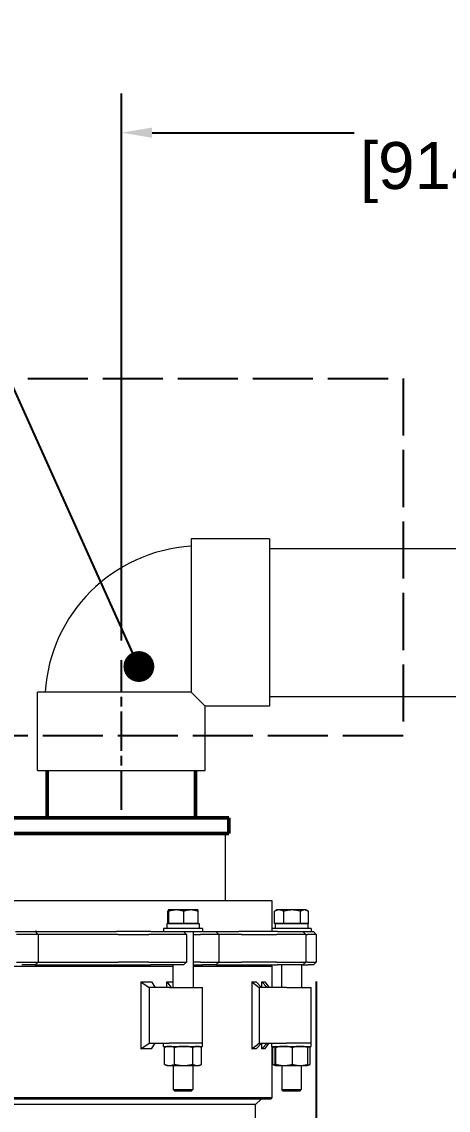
# Model space of a CAD drawing. Header units: inches. Extents: x 17 to 469, y 7 to 301.
# Drawn here: x 96.76 to 115.83, y 128.55 to 177.27 of the extents above; entities that cross this region are included whole.
import ezdxf

# ---------------------------------------------------------------- set-up
doc = ezdxf.new("R2010")
doc.units = ezdxf.units.IN
doc.header["$LTSCALE"] = 14
doc.header["$MEASUREMENT"] = 0
doc.linetypes.add('CHAIN', pattern=[0.7087, 0.4724, -0.0591, 0.1181, -0.0591])
doc.linetypes.add('DASHED_SPACE', pattern=[0.2067, 0.1654, -0.0413])
for name, color, linetype, lineweight in [('Centerline (ANSI)', 7, 'Continuous', 25), ('Dimension (ANSI)', 7, 'Continuous', 25), ('Sketch Geometry (ANSI)', 7, 'Continuous', 25), ('Symbol (ANSI)', 7, 'Continuous', 25), ('Visible (ANSI)', 7, 'Continuous', 50)]:
    doc.layers.add(name, color=color, linetype=linetype, lineweight=lineweight)
doc.styles.add('MEMCOR Medium', font='arial.ttf')
doc.dimstyles.new('Default (ANSI)', dxfattribs={"dimscale": 14, "dimtxt": 0.15, "dimasz": 0.098425, "dimexe": 0.125, "dimexo": 0.0625, "dimgap": 0.031496, "dimtad": 0, "dimtih": 1, "dimtoh": 1, "dimdec": 4, "dimrnd": 1e-08, "dimzin": 3, "dimdsep": 46, "dimlunit": 5, "dimtxsty": 'MEMCOR Medium', "dimcen": 0.09, "dimdle": 0.393701, "dimclrd": 256, "dimclre": 256, "dimclrt": 256, "dimadec": 0, "dimazin": 1, "dimtfac": 0.8, "dimtofl": 0, "dimtmove": 0, "dimatfit": 3, "dimfxl": 1, "dimfrac": 1, "dimtolj": 1, "dimtzin": 4, "dimlwd": -1, "dimlwe": -1, "dimarcsym": 0})
doc.dimstyles.new('Default (ANSI)$7', dxfattribs={"dimscale": 14, "dimtxt": 0.15, "dimasz": 0.098425, "dimexe": 0.125, "dimexo": 0.0625, "dimgap": 0.031496, "dimtad": 0, "dimtih": 1, "dimtoh": 1, "dimdec": 4, "dimrnd": 1e-08, "dimzin": 3, "dimdsep": 46, "dimlunit": 5, "dimtxsty": 'MEMCOR Medium', "dimcen": 0.09, "dimdle": 0.393701, "dimclrd": 256, "dimclre": 256, "dimclrt": 256, "dimadec": 0, "dimazin": 1, "dimtfac": 0.8, "dimtofl": 0, "dimtmove": 0, "dimatfit": 3, "dimfxl": 1, "dimfrac": 1, "dimtolj": 1, "dimtzin": 4, "dimlwd": -1, "dimlwe": -1, "dimarcsym": 0})

# ---------------------------------------------------------------- blocks, each defined once
blk = doc.blocks.new('*D21')
at = {"layer": 'Defpoints', "color": 0, "transparency": 16777216}
for p in [(71.494, 135.184), (109.93, 135.184), (109.93, 124.515)]:
    blk.add_point(p, dxfattribs=at)
at = {"layer": 'Dimension (ANSI)', "transparency": 16777216}
for p, q in [((71.494, 134.309), (71.494, 122.765)), ((109.93, 134.309), (109.93, 122.765)), ((72.872, 124.515), (108.552, 124.515)), ((109.93, 124.515), (112.637, 124.515))]:
    blk.add_line(p, q, dxfattribs=at)
for points in [[(72.872, 124.745), (72.872, 124.285), (71.494, 124.515)], [(108.552, 124.745), (108.552, 124.285), (109.93, 124.515)]]:
    blk.add_solid(points, dxfattribs=at)
at = {"layer": 'Dimension (ANSI)', "transparency": 16777216, "char_height": 2.1, "attachment_point": 5, "style": 'MEMCOR Medium'}
for s, insert in [('\\A1; 38{\\H0.8x;\\S7#16;} in', (120.22, 126.662)), ('\\A1;[976.3 mm]', (120.22, 122.728))]:
    blk.add_mtext(s, dxfattribs=dict(at, insert=insert))
blk = doc.blocks.new('*D26')
at = {"layer": 'Defpoints', "color": 0, "transparency": 16777216}
for p in [(137.211, 172.305), (137.211, 155.885), (101.212, 148.704)]:
    blk.add_point(p, dxfattribs=at)
at = {"layer": 'Dimension (ANSI)', "transparency": 16777216}
for p, q in [((101.212, 149.579), (101.212, 174.055)), ((137.211, 156.76), (137.211, 174.055)), ((102.59, 172.305), (111.629, 172.305)), ((135.834, 172.305), (126.795, 172.305))]:
    blk.add_line(p, q, dxfattribs=at)
for points in [[(102.59, 172.535), (102.59, 172.076), (101.212, 172.305)], [(135.834, 172.535), (135.834, 172.076), (137.211, 172.305)]]:
    blk.add_solid(points, dxfattribs=at)
at = {"layer": 'Dimension (ANSI)', "transparency": 16777216, "char_height": 2.1, "attachment_point": 5, "style": 'MEMCOR Medium'}
for s, insert in [('\\A1; 36 in', (119.212, 173.819)), ('\\A1;[914.4 mm]', (119.212, 170.518))]:
    blk.add_mtext(s, dxfattribs=dict(at, insert=insert))

msp = doc.modelspace()

# ---------------------------------------------------------------- linework, layer by layer
at = {"layer": 'Centerline (ANSI)', "linetype": 'CHAIN', "ltscale": 0.265709}
msp.add_line((101.21196, 142.00514), (101.21196, 148.70389), dxfattribs=at)
at = {"layer": 'Sketch Geometry (ANSI)', "linetype": 'DASHED_SPACE', "ltscale": 1.159922}
for p, q in [((33.24927, 161.30889), (113.80726, 161.30889)), ((113.80726, 145.30889), (33.24927, 145.30889))]:
    msp.add_line(p, q, dxfattribs=at)
at = {"layer": 'Sketch Geometry (ANSI)', "linetype": 'DASHED_SPACE', "ltscale": 1.105812}
msp.add_line((113.80726, 161.30889), (113.80726, 145.30889), dxfattribs=at)
at = {"layer": 'Visible (ANSI)', "linetype": 'Continuous', "lineweight": 18}
for p, q in [((104.32996, 154.12964), (104.32996, 147.26714)), ((107.84196, 154.12964), (104.32996, 154.12964)), ((107.84196, 154.12964), (107.84196, 146.64064)), ((107.84196, 153.69764), (133.83646, 153.69764)), ((104.32996, 147.26714), (97.46746, 147.26714)), ((97.46746, 143.75514), (97.46746, 147.26714)), ((104.32996, 147.26714), (104.95646, 146.64064)), ((107.84196, 146.64064), (104.95646, 146.64064)), ((104.95646, 143.75514), (104.95646, 146.64064)), ((107.84196, 147.07264), (133.83646, 147.07264)), ((97.46746, 143.75514), (104.95646, 143.75514)), ((105.86821, 140.92889), (96.55571, 140.92889)), ((105.86821, 137.92889), (105.86821, 140.92889)), ((107.96196, 137.92889), (94.46196, 137.92889)), ((107.96196, 136.69451), (107.96196, 137.92889)), ((103.29662, 136.91352), (103.29662, 137.45893)), ((103.31278, 137.51752), (103.31213, 137.51714)), ((103.31342, 137.51752), (103.31278, 137.51752)), ((103.66631, 137.51752), (103.31342, 137.51752)), ((103.33023, 136.91352), (103.33023, 137.45893)), ((104.32166, 137.51752), (103.66631, 137.51752)), ((104.00239, 136.91352), (104.00239, 137.45893)), ((104.62478, 137.51752), (104.32166, 137.51752)), ((104.62478, 137.51752), (104.62542, 137.51714)), ((104.64094, 136.91352), (104.64094, 137.45893)), ((108.06437, 136.91352), (108.06437, 137.45893)), ((108.16511, 137.51752), (108.08183, 137.46944)), ((108.26811, 137.51752), (108.16511, 137.51752)), ((108.85021, 137.51752), (108.26811, 137.51752)), ((108.47184, 136.91352), (108.47184, 137.45893)), ((109.40321, 137.51752), (108.85021, 137.51752)), ((109.22858, 136.91352), (109.22858, 137.45893)), ((109.47711, 137.51752), (109.40321, 137.51752)), ((109.47711, 137.51752), (109.56038, 137.46944)), ((109.57784, 136.91352), (109.57784, 137.45893)), ((103.23928, 136.91351), (104.69828, 136.91351)), ((103.23928, 136.91351), (103.23928, 136.69451)), ((103.31342, 136.91352), (103.29662, 136.91352)), ((103.31278, 136.91352), (103.31278, 136.91351)), ((103.33023, 136.91352), (103.31342, 136.91352)), ((103.66631, 136.91352), (103.33023, 136.91352)), ((104.00239, 136.91352), (103.66631, 136.91352)), ((104.32166, 136.91352), (104.00239, 136.91352)), ((104.64094, 136.91352), (104.32166, 136.91352)), ((104.62478, 136.91352), (104.62478, 136.91351)), ((104.69828, 136.91351), (104.69828, 136.69451)), ((108.26811, 136.91352), (108.06437, 136.91352)), ((108.09191, 136.91351), (109.55061, 136.91351)), ((108.16511, 136.91352), (108.16511, 136.91351)), ((108.47184, 136.91352), (108.26811, 136.91352)), ((108.85021, 136.91352), (108.47184, 136.91352)), ((109.22858, 136.91352), (108.85021, 136.91352)), ((109.40321, 136.91352), (109.22858, 136.91352)), ((109.57784, 136.91352), (109.40321, 136.91352)), ((109.47711, 136.91352), (109.47711, 136.91351)), ((109.55061, 136.91351), (109.55061, 136.69451)), ((96.4815, 136.55389), (96.76013, 136.55389)), ((96.80047, 136.42389), (96.51998, 136.42389)), ((96.76013, 136.55389), (97.36015, 136.55389)), ((97.49015, 136.42389), (96.80047, 136.42389)), ((97.42788, 136.55389), (97.36015, 136.55389)), ((97.36015, 136.55389), (97.49015, 136.42389)), ((97.42788, 136.55389), (100.99194, 136.55389)), ((101.07, 136.42389), (97.49015, 136.42389)), ((97.49015, 136.42389), (97.49015, 135.18389)), ((101.81571, 136.55389), (100.99194, 136.55389)), ((101.07, 136.42389), (101.72378, 136.42389)), ((101.72378, 136.42389), (102.44508, 136.42389)), ((102.537, 136.55389), (101.81571, 136.55389)), ((103.82029, 136.42389), (102.44508, 136.42389)), ((102.537, 136.55389), (103.73344, 136.55389)), ((104.84378, 136.69451), (103.09378, 136.69451)), ((103.09378, 136.69451), (103.09378, 136.55389)), ((103.73344, 136.55389), (103.94953, 136.55389)), ((104.03782, 136.42389), (103.82029, 136.42389)), ((103.94953, 136.55389), (103.98802, 136.55389)), ((103.98802, 136.55389), (104.11802, 136.42389)), ((103.98802, 136.55389), (104.84378, 136.55389)), ((104.11802, 136.42389), (104.03782, 136.42389)), ((104.11802, 136.42389), (104.11802, 135.18389)), ((104.41628, 136.55389), (104.41628, 134.05389)), ((104.41628, 136.42389), (104.75191, 136.42389)), ((105.11217, 136.42389), (104.75191, 136.42389)), ((104.84378, 136.69451), (104.84378, 136.55389)), ((104.84383, 136.55389), (104.84378, 136.55389)), ((104.84383, 136.55389), (105.01676, 136.55389)), ((105.01676, 136.55389), (105.21373, 136.55389)), ((105.31046, 136.42389), (105.11217, 136.42389)), ((105.21373, 136.55389), (105.4364, 136.55389)), ((105.5664, 136.42389), (105.31046, 136.42389)), ((105.4364, 136.55389), (106.45969, 136.55389)), ((105.4364, 136.55389), (105.5664, 136.42389)), ((106.57927, 136.42389), (105.5664, 136.42389)), ((105.5664, 136.42389), (105.5664, 135.18389)), ((107.20225, 136.55389), (106.45969, 136.55389)), ((106.57927, 136.42389), (107.1686, 136.42389)), ((107.1686, 136.42389), (108.15391, 136.42389)), ((108.18756, 136.55389), (107.20225, 136.55389)), ((109.69611, 136.69451), (107.94611, 136.69451)), ((107.94611, 136.69451), (107.94611, 136.55389)), ((108.09161, 136.72283), (108.09161, 136.69451)), ((109.36336, 136.42389), (108.15391, 136.42389)), ((108.18756, 136.55389), (109.23978, 136.55389)), ((109.23978, 136.55389), (109.32842, 136.55389)), ((109.32842, 136.55389), (109.3338, 136.55389)), ((109.3338, 136.55389), (109.4638, 136.42389)), ((109.3338, 136.55389), (109.69611, 136.55389)), ((109.4526, 136.42389), (109.36336, 136.42389)), ((109.4638, 136.42389), (109.4526, 136.42389)), ((109.4638, 136.42389), (109.53733, 136.42389)), ((109.4638, 136.42389), (109.4638, 135.18389)), ((109.84584, 136.42389), (109.53733, 136.42389)), ((109.69611, 136.69451), (109.69611, 136.55389)), ((109.69611, 136.55389), (109.71906, 136.55389)), ((109.71906, 136.55389), (109.7816, 136.55389)), ((109.7816, 136.55389), (109.80037, 136.55389)), ((109.80037, 136.55389), (109.93037, 136.42389)), ((109.9088, 136.42389), (109.84584, 136.42389)), ((109.93037, 136.42389), (109.9088, 136.42389)), ((109.93037, 136.42389), (109.93037, 135.18389)), ((103.52128, 134.99139), (96.01179, 134.99139)), ((96.51998, 135.18389), (96.80047, 135.18389)), ((97.36015, 135.05389), (96.76013, 135.05389)), ((96.80047, 135.18389), (97.49015, 135.18389)), ((97.36015, 135.05389), (97.49015, 135.18389)), ((97.36015, 135.05389), (101.2548, 135.05389)), ((97.49015, 135.18389), (101.07, 135.18389)), ((101.72378, 135.18389), (101.07, 135.18389)), ((101.2548, 135.05389), (101.81571, 135.05389)), ((102.44508, 135.18389), (101.72378, 135.18389)), ((101.81571, 135.05389), (102.537, 135.05389)), ((102.44508, 135.18389), (103.82029, 135.18389)), ((103.73344, 135.05389), (102.537, 135.05389)), ((103.52128, 135.05389), (103.52128, 134.05389)), ((103.94953, 135.05389), (103.73344, 135.05389)), ((103.82029, 135.18389), (104.03782, 135.18389)), ((103.98802, 135.05389), (103.94953, 135.05389)), ((103.98802, 135.05389), (104.11802, 135.18389)), ((104.03782, 135.18389), (104.11802, 135.18389)), ((104.75191, 135.18389), (104.41628, 135.18389)), ((104.41628, 135.05389), (104.84383, 135.05389)), ((107.96217, 134.99139), (104.41628, 134.99139)), ((104.75191, 135.18389), (105.11217, 135.18389)), ((105.01676, 135.05389), (104.84383, 135.05389)), ((105.21373, 135.05389), (105.01676, 135.05389)), ((105.11217, 135.18389), (105.31046, 135.18389)), ((105.4364, 135.05389), (105.21373, 135.05389)), ((105.31046, 135.18389), (105.5664, 135.18389)), ((105.4364, 135.05389), (105.5664, 135.18389)), ((105.4364, 135.05389), (106.62956, 135.05389)), ((105.5664, 135.18389), (106.57927, 135.18389)), ((107.1686, 135.18389), (106.57927, 135.18389)), ((106.62956, 135.05389), (107.20225, 135.05389)), ((108.15391, 135.18389), (107.1686, 135.18389)), ((107.20225, 135.05389), (108.18756, 135.05389)), ((107.96217, 134.05389), (107.96217, 134.99139)), ((108.15391, 135.18389), (109.36336, 135.18389)), ((109.23978, 135.05389), (108.18756, 135.05389)), ((108.37361, 135.05389), (108.37361, 134.05389)), ((109.32842, 135.05389), (109.23978, 135.05389)), ((109.26861, 135.05389), (109.26861, 134.05389)), ((109.3338, 135.05389), (109.32842, 135.05389)), ((109.3338, 135.05389), (109.4638, 135.18389)), ((109.3338, 135.05389), (109.57097, 135.05389)), ((109.36336, 135.18389), (109.4526, 135.18389)), ((109.4526, 135.18389), (109.4638, 135.18389)), ((109.53733, 135.18389), (109.4638, 135.18389)), ((109.53733, 135.18389), (109.84584, 135.18389)), ((109.71906, 135.05389), (109.57097, 135.05389)), ((109.7816, 135.05389), (109.71906, 135.05389)), ((109.80037, 135.05389), (109.7816, 135.05389)), ((109.80037, 135.05389), (109.93037, 135.18389)), ((109.84584, 135.18389), (109.9088, 135.18389)), ((109.9088, 135.18389), (109.93037, 135.18389)), ((102.08845, 134.30362), (102.08845, 131.30416)), ((102.08845, 134.30362), (102.55622, 134.30362)), ((102.08845, 134.30362), (102.45214, 134.05389)), ((103.35006, 134.05389), (102.45214, 134.05389)), ((102.45214, 134.05389), (102.45214, 131.55389)), ((102.55622, 134.30362), (102.72774, 134.05389)), ((103.25323, 134.30362), (103.43484, 134.05389)), ((103.25323, 134.05389), (103.25323, 134.30362)), ((103.25323, 134.30362), (103.52128, 134.30362)), ((103.35006, 134.05389), (104.84378, 134.05389)), ((104.84378, 131.55389), (104.84378, 134.05389)), ((107.04783, 134.30362), (107.04783, 131.30416)), ((107.04783, 134.30362), (107.24003, 134.30362)), ((107.04783, 134.30362), (107.36807, 134.05389)), ((107.24003, 134.30362), (107.47937, 134.05389)), ((108.59464, 134.05389), (107.36807, 134.05389)), ((107.36807, 134.05389), (107.36807, 131.55389)), ((107.49515, 134.30362), (107.73818, 134.05389)), ((107.49515, 134.05389), (107.49515, 134.30362)), ((107.49515, 134.30362), (107.63004, 134.30362)), ((107.63004, 134.30362), (107.821, 134.05389)), ((108.59464, 134.05389), (109.69611, 134.05389)), ((109.69611, 131.55389), (109.69611, 134.05389)), ((102.08845, 131.30416), (102.45214, 131.55389)), ((102.45214, 131.55389), (103.35006, 131.55389)), ((102.55622, 131.30416), (102.72774, 131.55389)), ((103.09378, 131.41326), (103.09378, 131.55389)), ((104.84378, 131.55389), (103.35006, 131.55389)), ((104.84378, 131.55389), (103.35006, 131.55389)), ((104.84378, 131.41326), (104.84378, 131.55389)), ((107.04783, 131.30416), (107.36807, 131.55389)), ((107.24003, 131.30416), (107.47937, 131.55389)), ((107.36807, 131.55389), (108.59464, 131.55389)), ((107.49515, 131.30416), (107.73818, 131.55389)), ((107.49515, 131.30416), (107.49515, 131.55389)), ((107.63004, 131.30416), (107.821, 131.55389)), ((107.94611, 131.41326), (107.94611, 131.55389)), ((109.69611, 131.55389), (108.59464, 131.55389)), ((109.69611, 131.55389), (108.59464, 131.55389)), ((109.69611, 131.41326), (109.69611, 131.55389)), ((102.55622, 131.30416), (102.08845, 131.30416)), ((103.09378, 131.41326), (104.84378, 131.41326)), ((103.13936, 130.60613), (103.13936, 131.3614)), ((103.24978, 131.41326), (103.15851, 131.3707)), ((103.58597, 130.60613), (103.58597, 131.3614)), ((104.41538, 130.60613), (104.41538, 131.3614)), ((104.68778, 131.41326), (104.77905, 131.3707)), ((104.79819, 130.60613), (104.79819, 131.3614)), ((107.24003, 131.30416), (107.04783, 131.30416)), ((107.63004, 131.30416), (107.49515, 131.30416)), ((107.94611, 131.41326), (109.69611, 131.41326)), ((107.96217, 129.11639), (107.96217, 131.41326)), ((107.9917, 130.60613), (107.9917, 131.3614)), ((108.1014, 131.41293), (108.01084, 131.3707)), ((108.0844, 130.60613), (108.0844, 131.3614)), ((108.10211, 131.41326), (108.1014, 131.41293)), ((108.12123, 130.60613), (108.12123, 131.3614)), ((108.85794, 130.60613), (108.85794, 131.3614)), ((109.54011, 131.41326), (109.54082, 131.41293)), ((109.54082, 131.41293), (109.63138, 131.3707)), ((109.55782, 130.60613), (109.55782, 131.3614)), ((109.65052, 130.60613), (109.65052, 131.3614)), ((103.24978, 130.55426), (103.15851, 130.59682)), ((104.68778, 130.55426), (104.77905, 130.59682)), ((108.1014, 130.55459), (108.01084, 130.59682)), ((109.54082, 130.55459), (109.63138, 130.59682)), ((103.24978, 130.55426), (103.36267, 130.55426)), ((103.36267, 130.55426), (104.00068, 130.55426)), ((103.53128, 130.55426), (103.53128, 129.47963)), ((104.00068, 130.55426), (104.60679, 130.55426)), ((104.40628, 130.55426), (104.40628, 129.47963)), ((104.60679, 130.55426), (104.68778, 130.55426)), ((108.10211, 130.55426), (108.1014, 130.55459)), ((108.10211, 130.55426), (108.10282, 130.55426)), ((108.10282, 130.55426), (108.48959, 130.55426)), ((108.38361, 130.55426), (108.38361, 129.47963)), ((108.48959, 130.55426), (109.20788, 130.55426)), ((109.20788, 130.55426), (109.54011, 130.55426)), ((109.25861, 130.55426), (109.25861, 129.47963)), ((109.54011, 130.55426), (109.54082, 130.55459)), ((73.46175, 129.11639), (107.96217, 129.11639)), ((103.53128, 129.47963), (104.40628, 129.47963)), ((103.59944, 129.41351), (103.53128, 129.47963)), ((104.33812, 129.41351), (103.59944, 129.41351)), ((104.33812, 129.41351), (104.40628, 129.47963)), ((108.38361, 129.47963), (109.25861, 129.47963)), ((108.45177, 129.41351), (108.38361, 129.47963)), ((109.19045, 129.41351), (108.45177, 129.41351)), ((109.19045, 129.41351), (109.25861, 129.47963)), ((107.89959, 129.05389), (73.52425, 129.05389)), ((107.20925, 128.80389), (74.21165, 128.80389)), ((107.20925, 128.80389), (107.45921, 129.05389)), ((107.21228, 113.22535), (107.21228, 128.80692))]:
    msp.add_line(p, q, dxfattribs=at)
at = {"layer": 'Visible (ANSI)'}
for p, q in [((97.89946, 143.75514), (97.89946, 141.64514)), ((104.52446, 143.75514), (104.52446, 141.64514)), ((106.02446, 141.64514), (96.39946, 141.64514)), ((106.02446, 140.94514), (106.02446, 141.64514)), ((106.02446, 140.94514), (96.39946, 140.94514)), ((96.89946, 140.92889), (96.89946, 140.94514)), ((105.52446, 140.92889), (105.52446, 140.94514))]:
    msp.add_line(p, q, dxfattribs=at)
at = {"layer": 'Visible (ANSI)', "linetype": 'Continuous', "lineweight": 18}
msp.add_arc((104.76196, 146.83514), 6.9705, 93.55321, 176.44679, dxfattribs=at)
for centre, start_param, end_param in [((108.82111, 136.84976), 4.69555754, 4.74850131), ((108.82111, 136.53926), 4.62901109, 4.67343228)]:
    msp.add_ellipse(centre, major_axis=(0.0334, -4.1372), ratio=0.1761422, start_param=start_param, end_param=end_param, dxfattribs=at)
for points, weights in [([(103.31342, 137.51752), (103.30562, 137.51752), (103.29662, 137.45893)], [1, 1.0379548493, 1]), ([(103.33023, 137.45893), (103.32122, 137.51752), (103.31342, 137.51752)], [1, 1.0379548493, 1]), ([(103.66631, 137.51752), (103.51033, 137.51752), (103.33023, 137.45893)], [1, 1.0379548493, 1]), ([(104.00239, 137.45893), (103.82228, 137.51752), (103.66631, 137.51752)], [1, 1.0379548493, 1]), ([(104.32166, 137.51752), (104.17349, 137.51752), (104.00239, 137.45893)], [1, 1.0379548493, 1]), ([(104.64094, 137.45893), (104.46984, 137.51752), (104.32166, 137.51752)], [1, 1.0379548493, 1]), ([(104.62542, 137.51714), (104.63263, 137.51299), (104.64094, 137.45893)], [1.00559007881, 1.03491660113, 1]), ([(108.26811, 137.51752), (108.17355, 137.51752), (108.06437, 137.45893)], [1, 1.0379548493, 1]), ([(108.06437, 137.45893), (108.07321, 137.46446), (108.08183, 137.46944)], [1, 1.00346535316, 1.00629791907]), ([(108.47184, 137.45893), (108.36266, 137.51752), (108.26811, 137.51752)], [1, 1.0379548493, 1]), ([(108.85021, 137.51752), (108.67461, 137.51752), (108.47184, 137.45893)], [1, 1.0379548493, 1]), ([(109.22858, 137.45893), (109.02582, 137.51752), (108.85021, 137.51752)], [1, 1.0379548493, 1]), ([(109.40321, 137.51752), (109.32217, 137.51752), (109.22858, 137.45893)], [1, 1.0379548493, 1]), ([(109.57784, 137.45893), (109.48426, 137.51752), (109.40321, 137.51752)], [1, 1.0379548493, 1]), ([(103.36267, 131.41326), (103.25903, 131.41326), (103.13936, 131.3614)], [1, 1.0379548493, 1]), ([(103.13936, 131.3614), (103.14905, 131.36629), (103.15851, 131.3707)], [1, 1.00346535316, 1.00629791907]), ([(103.58597, 131.3614), (103.4663, 131.41326), (103.36267, 131.41326)], [1, 1.0379548493, 1]), ([(104.00068, 131.41326), (103.80821, 131.41326), (103.58597, 131.3614)], [1, 1.0379548493, 1]), ([(104.41538, 131.3614), (104.19314, 131.41326), (104.00068, 131.41326)], [1, 1.0379548493, 1]), ([(104.60679, 131.41326), (104.51796, 131.41326), (104.41538, 131.3614)], [1, 1.0379548493, 1]), ([(104.79819, 131.3614), (104.69562, 131.41326), (104.60679, 131.41326)], [1, 1.0379548493, 1]), ([(108.09273, 131.39691), (108.04464, 131.38434), (107.9917, 131.3614)], [1.01863942066, 1.01644474912, 1]), ([(107.9917, 131.3614), (108.00138, 131.36629), (108.01084, 131.3707)], [1, 1.00346535316, 1.00629791907]), ([(108.10282, 131.41326), (108.09427, 131.41326), (108.0844, 131.3614)], [1, 1.0379548493, 1]), ([(108.12123, 131.3614), (108.11136, 131.41326), (108.10282, 131.41326)], [1, 1.0379548493, 1]), ([(108.48959, 131.41326), (108.31863, 131.41326), (108.12123, 131.3614)], [1, 1.0379548493, 1]), ([(108.85794, 131.3614), (108.66054, 131.41326), (108.48959, 131.41326)], [1, 1.0379548493, 1]), ([(109.20788, 131.41326), (109.04547, 131.41326), (108.85794, 131.3614)], [1, 1.0379548493, 1]), ([(109.55782, 131.3614), (109.37029, 131.41326), (109.20788, 131.41326)], [1, 1.0379548493, 1]), ([(109.54082, 131.41293), (109.54871, 131.40925), (109.55782, 131.3614)], [1.00559007881, 1.03491660113, 1]), ([(109.65052, 131.3614), (109.59644, 131.38874), (109.54795, 131.40144)], [1, 1.01965956375, 1.01895290532]), ([(103.15851, 130.59682), (103.14905, 130.60123), (103.13936, 130.60613)], [1.00629791907, 1.00346535316, 1]), ([(103.13936, 130.60613), (103.25903, 130.55426), (103.36267, 130.55426)], [1, 1.0379548493, 1]), ([(103.36267, 130.55426), (103.4663, 130.55426), (103.58597, 130.60613)], [1, 1.0379548493, 1]), ([(103.58597, 130.60613), (103.80821, 130.55426), (104.00068, 130.55426)], [1, 1.0379548493, 1]), ([(104.00068, 130.55426), (104.19314, 130.55426), (104.41538, 130.60613)], [1, 1.0379548493, 1]), ([(104.41538, 130.60613), (104.51796, 130.55426), (104.60679, 130.55426)], [1, 1.0379548493, 1]), ([(104.60679, 130.55426), (104.69562, 130.55426), (104.79819, 130.60613)], [1, 1.0379548493, 1]), ([(108.01084, 130.59682), (108.00138, 130.60123), (107.9917, 130.60613)], [1.00629791907, 1.00346535316, 1]), ([(107.9917, 130.60613), (108.04464, 130.58318), (108.09273, 130.57062)], [1, 1.01644474912, 1.01863942066]), ([(108.0844, 130.60613), (108.09427, 130.55426), (108.10282, 130.55426)], [1, 1.0379548493, 1]), ([(108.10282, 130.55426), (108.11136, 130.55426), (108.12123, 130.60613)], [1, 1.0379548493, 1]), ([(108.12123, 130.60613), (108.31863, 130.55426), (108.48959, 130.55426)], [1, 1.0379548493, 1]), ([(108.48959, 130.55426), (108.66054, 130.55426), (108.85794, 130.60613)], [1, 1.0379548493, 1]), ([(108.85794, 130.60613), (109.04547, 130.55426), (109.20788, 130.55426)], [1, 1.0379548493, 1]), ([(109.20788, 130.55426), (109.37029, 130.55426), (109.55782, 130.60613)], [1, 1.0379548493, 1]), ([(109.55782, 130.60613), (109.54871, 130.55828), (109.54082, 130.55459)], [1, 1.03491660113, 1.00559007881]), ([(109.54795, 130.56609), (109.59644, 130.57878), (109.65052, 130.60613)], [1.01895290532, 1.01965956375, 1])]:
    msp.add_rational_spline(points, weights, degree=2, dxfattribs=at)
for points in [[(107.96217, 134.99139), (107.94133, 135.01222), (107.92047, 135.03305), (107.89959, 135.05389)], [(107.89959, 129.05389), (107.92047, 129.07473), (107.94133, 129.09556), (107.96217, 129.11639)]]:
    msp.add_open_spline(points, degree=3, dxfattribs=at)

# ---------------------------------------------------------------- dimensions: what is measured, and where the dimension line sits
at = {"layer": 'Dimension (ANSI)'}
dim = msp.add_linear_dim(base=(137.21146, 172.30519), p1=(101.21196, 148.70389), p2=(137.21146, 155.88514), text=' <> in\\X[914.4 mm]', dimstyle='Default (ANSI)', override={"dimgap": 0.031496, "dimtih": 0, "dimtoh": 0, "dimdec": 4, "dimpost": '', "dimtol": 0, "dimlim": 0, "dimtp": 0, "dimtm": 0, "dimtdec": 2, "dimatfit": 1}, dxfattribs=at)
dim.commit()
dim.dimension.update_dxf_attribs({"geometry": '*D26', "text_midpoint": (119.21209, 172.30519), "dimtype": 160})
dim = msp.add_linear_dim(base=(109.93037, 124.51509), p1=(71.49356, 135.18389), p2=(109.93037, 135.18389), angle=180, text=' <> in\\X[976.3 mm]', dimstyle='Default (ANSI)', override={"dimgap": 0.031496, "dimtih": 0, "dimtoh": 0, "dimdec": 4, "dimpost": '', "dimtol": 0, "dimlim": 0, "dimtp": 0, "dimtm": 0, "dimtdec": 2, "dimatfit": 2}, dxfattribs=at)
dim.commit()
dim.dimension.update_dxf_attribs({"geometry": '*D21', "text_midpoint": (120.21999, 124.51509), "dimtype": 160})

# ---------------------------------------------------------------- leaders
at = {"layer": 'Symbol (ANSI)', "annotation_type": 0, "has_hookline": 1, "hookline_direction": 1, "text_width": 65.47674}
msp.add_leader([(101.99605, 148.41253), (90.85054, 173.19298), (89.47259, 173.19298)], dimstyle='Default (ANSI)$7', override={"dimasz": 0.098425, "dimtad": 0, "dimldrblk": 'Dot'}, dxfattribs=at)

doc.saveas('drawing.dxf')
